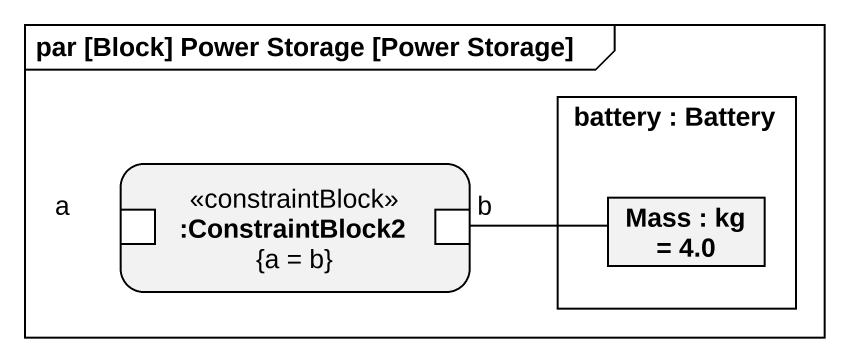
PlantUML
@startuml
mainframe par [Block] Power Storage [Power Storage]
rectangle ":ConstraintBlock2\n{a = b}" as ConstraintBlock2 <<constraintBlock>> {
  port a
  port b
}
rectangle "battery : Battery" as battery {
  rectangle "Mass : kg = 4.0" as Mass
}
b -right- Mass
@enduml
